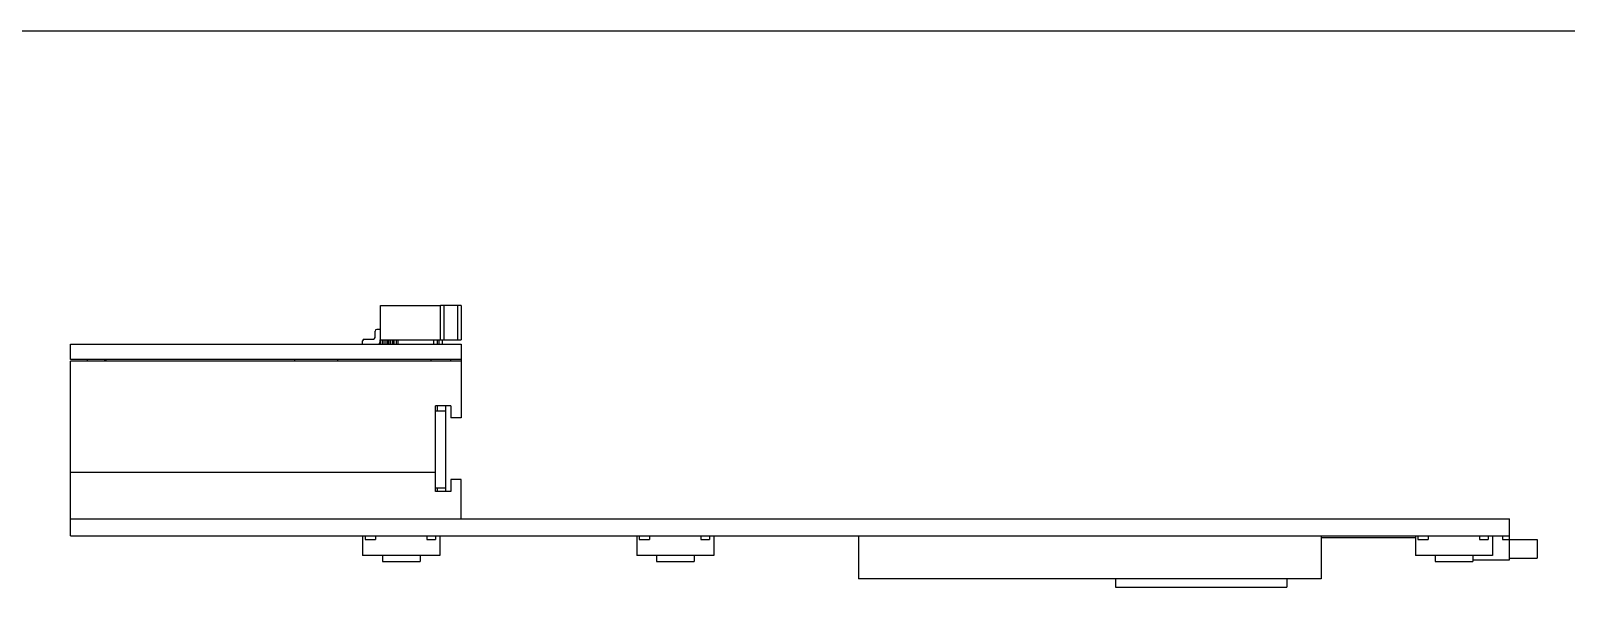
# Model space of a CAD drawing. Header units: millimetres. Extents: x 0 to 297, y 0 to 210.
# Drawn here: x 126.3 to 215.9, y 177.5 to 210 of the extents above; entities that cross this region are included whole.
import ezdxf

# ---------------------------------------------------------------- set-up
doc = ezdxf.new("R2010")
doc.units = ezdxf.units.MM
doc.header["$LTSCALE"] = 16.335
doc.layers.get('0').update_dxf_attribs({"linetype": 'CONTINUOUS'})

msp = doc.modelspace()

# ---------------------------------------------------------------- linework, layer by layer
at = {"color": 7, "linetype": 'Continuous'}
for p, q in [((0, 210), (297, 210)), ((146.708, 191.696), (146.708, 193.956)), ((146.708, 193.956), (150.208, 193.956)), ((150.208, 191.956), (150.208, 193.956)), ((151.409, 193.956), (150.208, 193.956)), ((150.408, 193.956), (150.408, 191.956)), ((151.209, 191.956), (151.209, 193.956)), ((151.409, 193.956), (151.409, 191.956)), ((145.658, 191.696), (145.658, 191.881)), ((145.755, 191.981), (146.291, 191.986)), ((146.388, 192.086), (146.388, 192.456)), ((146.708, 192.556), (146.488, 192.556)), ((146.682, 192.141), (146.664, 191.788)), ((146.708, 191.956), (151.209, 191.956)), ((146.808, 191.956), (146.808, 191.696)), ((146.908, 191.696), (146.908, 191.956)), ((147.008, 191.956), (147.008, 191.696)), ((147.108, 191.956), (147.108, 191.696)), ((147.208, 191.696), (147.208, 191.956)), ((147.308, 191.696), (147.308, 191.956)), ((147.408, 191.956), (147.408, 191.696)), ((147.508, 191.696), (147.508, 191.956)), ((147.608, 191.956), (147.608, 191.696)), ((147.708, 191.956), (147.708, 191.696)), ((149.808, 191.696), (149.808, 191.956)), ((150.008, 191.956), (150.008, 191.696)), ((150.108, 191.956), (150.108, 191.696)), ((150.308, 191.956), (150.308, 191.696)), ((151.209, 191.956), (151.409, 191.956)), ((128.609, 190.796), (128.609, 191.696)), ((128.609, 191.696), (151.409, 191.696)), ((151.409, 191.696), (151.409, 187.396)), ((151.409, 190.796), (128.609, 190.796)), ((128.609, 180.496), (128.609, 190.696)), ((151.409, 190.696), (128.609, 190.696)), ((129.609, 190.696), (129.609, 190.796)), ((130.609, 190.696), (130.609, 190.796)), ((130.668, 190.796), (130.668, 190.696)), ((141.709, 190.696), (141.709, 190.796)), ((144.209, 190.696), (144.209, 190.796)), ((149.659, 190.696), (149.659, 190.796)), ((150.809, 190.696), (150.809, 190.796)), ((149.909, 183.096), (149.909, 188.096)), ((150.809, 188.096), (149.909, 188.096)), ((149.909, 187.796), (150.509, 187.796)), ((150.009, 188.096), (150.009, 187.796)), ((150.509, 183.096), (150.509, 188.096)), ((150.809, 188.096), (150.809, 187.396)), ((151.409, 187.396), (150.809, 187.396)), ((149.909, 184.196), (128.609, 184.196)), ((150.809, 183.796), (150.809, 183.096)), ((151.409, 183.796), (150.809, 183.796)), ((151.409, 181.496), (151.409, 183.796)), ((149.909, 183.296), (150.509, 183.296)), ((150.809, 183.096), (149.909, 183.096)), ((150.009, 183.296), (150.009, 183.096)), ((128.609, 181.496), (212.609, 181.496)), ((212.609, 179.096), (212.609, 181.496)), ((128.609, 180.496), (212.609, 180.496)), ((145.659, 180.496), (145.659, 179.346)), ((145.809, 180.496), (145.809, 180.296)), ((145.809, 180.296), (146.409, 180.296)), ((146.409, 180.496), (146.409, 180.296)), ((149.409, 180.496), (149.409, 180.296)), ((149.409, 180.296), (149.909, 180.296)), ((149.909, 180.496), (149.909, 180.296)), ((150.159, 180.496), (150.159, 179.346)), ((161.659, 180.496), (161.659, 179.346)), ((161.809, 180.496), (161.809, 180.296)), ((161.809, 180.296), (162.409, 180.296)), ((162.409, 180.496), (162.409, 180.296)), ((165.409, 180.496), (165.409, 180.296)), ((165.409, 180.296), (165.909, 180.296)), ((165.909, 180.496), (165.909, 180.296)), ((166.159, 180.496), (166.159, 179.346)), ((174.609, 180.496), (174.609, 177.996)), ((201.609, 180.496), (201.609, 177.996)), ((201.609, 180.396), (207.109, 180.396)), ((207.109, 180.496), (207.109, 179.346)), ((207.259, 180.496), (207.259, 180.296)), ((207.259, 180.296), (207.859, 180.296)), ((207.859, 180.496), (207.859, 180.296)), ((210.859, 180.496), (210.859, 180.296)), ((210.859, 180.296), (211.359, 180.296)), ((211.359, 180.496), (211.359, 180.296)), ((211.609, 180.496), (211.609, 179.346)), ((212.199, 180.496), (212.199, 180.296)), ((212.199, 180.296), (214.209, 180.296)), ((214.209, 180.296), (214.209, 179.196)), ((150.159, 179.346), (145.659, 179.346)), ((146.809, 179.346), (146.809, 178.996)), ((149.009, 179.346), (149.009, 178.996)), ((166.159, 179.346), (161.659, 179.346)), ((162.809, 179.346), (162.809, 178.996)), ((165.009, 179.346), (165.009, 178.996)), ((211.609, 179.346), (207.109, 179.346)), ((208.259, 179.346), (208.259, 178.996)), ((210.459, 179.346), (210.459, 178.996)), ((146.809, 178.996), (149.009, 178.996)), ((162.809, 178.996), (165.009, 178.996)), ((208.259, 178.996), (210.459, 178.996)), ((210.459, 179.096), (212.609, 179.096)), ((212.609, 179.196), (214.209, 179.196)), ((201.609, 177.996), (174.609, 177.996)), ((189.609, 177.996), (189.609, 177.496)), ((189.609, 177.496), (199.609, 177.496)), ((199.609, 177.996), (199.609, 177.496))]:
    msp.add_line(p, q, dxfattribs=at)
for centre, start, end in [((145.758, 191.881), 91.75173, 180), ((146.288, 192.086), 271.75173, 0), ((146.488, 192.456), 90, 180), ((146.782, 192.136), 137.64329, 177), ((146.564, 191.793), 282.40606, 356.99999)]:
    msp.add_arc(centre, 0.1, start, end, dxfattribs=at)

doc.saveas('drawing.dxf')
